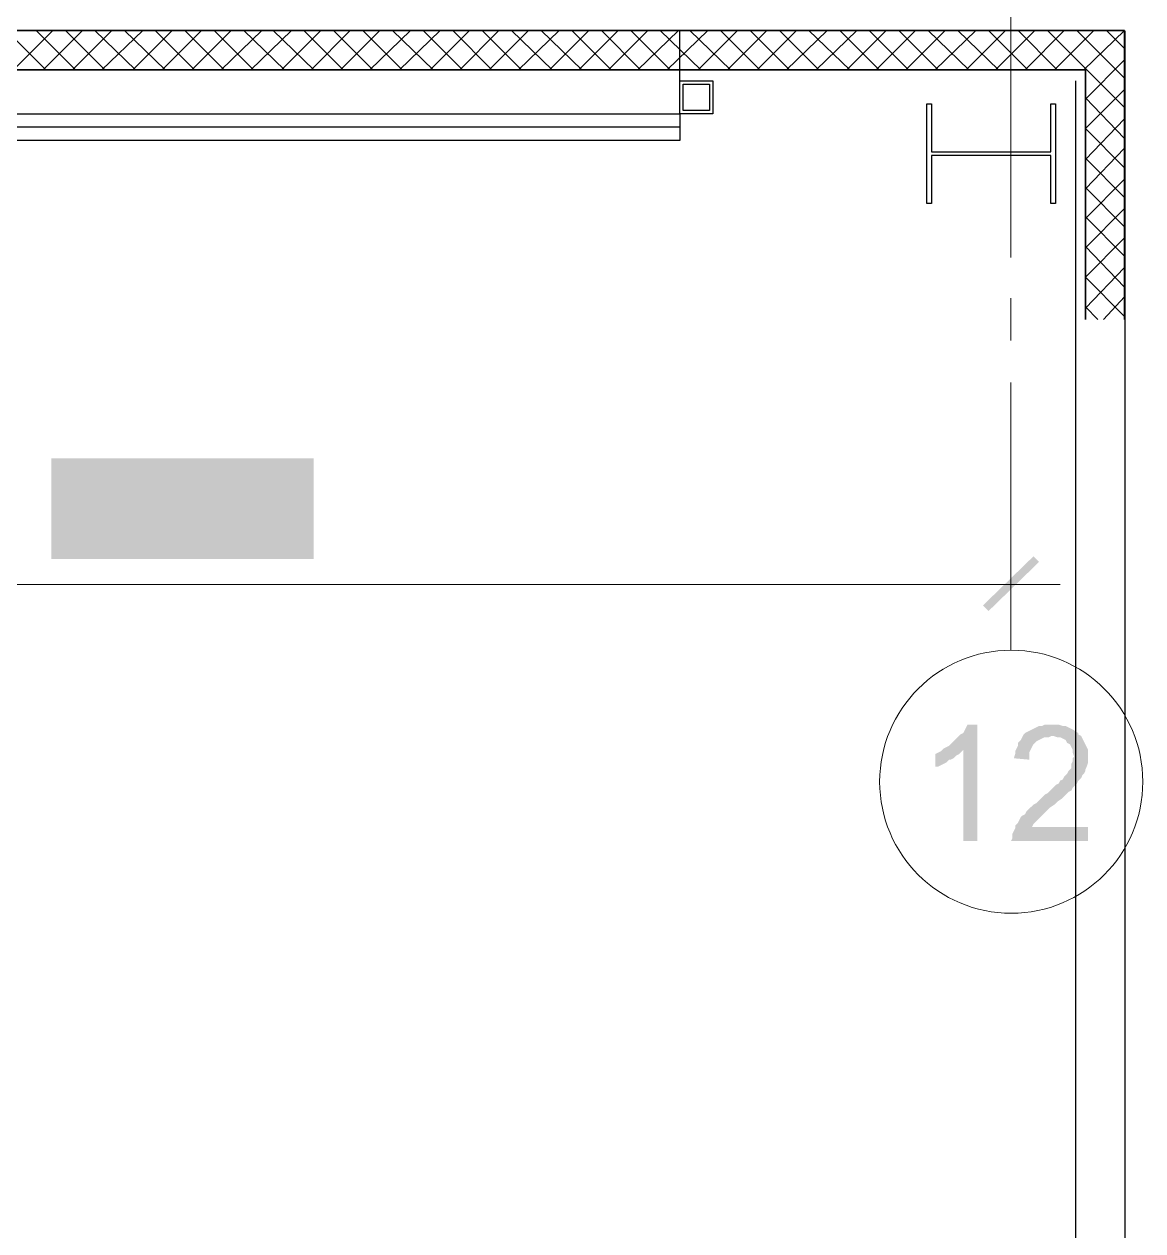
# Model space of a CAD drawing. Header units: millimetres. Extents: x -383313 to -161684, y -117025 to 99224.
# Drawn here: x -323493 to -320117, y -29204 to -25561 of the extents above; entities that cross this region are included whole.
import ezdxf

# ---------------------------------------------------------------- set-up
doc = ezdxf.new("R2010")
doc.units = ezdxf.units.MM
doc.header["$MEASUREMENT"] = 0
for name, color, linetype in [('001__КОНСТРУКТИВ__Двери', 13, 'Continuous'), ('001__КОНСТРУКТИВ__Колонны', 14, 'Continuous'), ('PDF_Geometry', 7, 'Continuous'), ('PDF_Solid Fills', 7, 'Continuous')]:
    doc.layers.add(name, color=color, linetype=linetype)
doc.layers.add('001__КОНСТРУКТИВ__Стены наружные', color=7, linetype='Continuous', lineweight=30)

# ---------------------------------------------------------------- blocks, each defined once
blk = doc.blocks.new('A$Cf5759c35')
at = {"layer": 'PDF_Solid Fills'}
for points in [[(35352.4, -8631.8), (35352.4, -8631.8), (35327, -8631.8), (35322.8, -8636), (35318.5, -8636), (35310.1, -8640.2), (35305.8, -8644.5), (35305.8, -8644.5), (35301.6, -8648.7), (35297.4, -8657.2), (35352.4, -8657.2), (35352.4, -8657.2), (35360.9, -8657.2), (35365.1, -8657.2), (35373.6, -8661.4), (35377.8, -8665.6), (35382, -8669.9), (35386.3, -8678.3), (35386.3, -8678.3), (35390.5, -8682.6), (35390.5, -8686.8), (35394.7, -8691), (35394.7, -8695.3), (35394.7, -8699.5), (35399, -8708), (35399, -8716.4), (35399, -8720.7), (35399, -8729.1), (35399, -8737.6), (35399, -8750.3), (35399, -8758.8), (35399, -8758.8), (35399, -8771.5), (35399, -8779.9), (35399, -8788.4), (35399, -8796.9), (35399, -8801.1), (35399, -8809.6), (35394.7, -8818), (35394.7, -8822.3), (35394.7, -8826.5), (35390.5, -8830.7), (35390.5, -8835), (35386.3, -8839.2), (35386.3, -8843.4), (35382, -8847.7), (35373.6, -8851.9), (35369.3, -8856.1), (35365.1, -8860.4), (35356.6, -8860.4), (35352.4, -8860.4), (35297.4, -8864.6), (35301.6, -8868.8), (35305.8, -8873.1), (35310.1, -8877.3), (35318.5, -8877.3), (35322.8, -8881.5), (35331.2, -8881.5), (35335.5, -8885.8), (35343.9, -8885.8), (35352.4, -8885.8), (35352.4, -8885.8), (35360.9, -8885.8), (35365.1, -8885.8), (35373.6, -8881.5), (35377.8, -8881.5), (35386.3, -8877.3), (35390.5, -8873.1), (35394.7, -8873.1), (35399, -8868.8), (35403.2, -8864.6), (35407.4, -8860.4), (35411.7, -8856.1), (35415.9, -8847.7), (35415.9, -8843.4), (35420.1, -8835), (35424.4, -8830.7), (35424.4, -8826.5), (35424.4, -8822.3), (35428.6, -8818), (35428.6, -8809.6), (35428.6, -8805.3), (35428.6, -8796.9), (35432.8, -8788.4), (35432.8, -8784.2), (35432.8, -8775.7), (35432.8, -8767.2), (35432.8, -8758.8), (35432.8, -8754.5), (35432.8, -8746.1), (35432.8, -8737.6), (35432.8, -8729.1), (35432.8, -8724.9), (35428.6, -8716.4), (35428.6, -8712.2), (35428.6, -8703.7), (35428.6, -8699.5), (35424.4, -8691), (35424.4, -8686.8), (35420.1, -8678.3), (35415.9, -8674.1), (35415.9, -8665.6), (35411.7, -8661.4), (35411.7, -8661.4), (35407.4, -8657.2), (35403.2, -8652.9), (35399, -8644.5), (35390.5, -8640.2), (35386.3, -8640.2), (35386.3, -8636), (35377.8, -8636), (35373.6, -8631.8), (35365.1, -8631.8), (35356.6, -8631.8)], [(35547.1, -8631.8), (35547.1, -8631.8), (35521.7, -8631.8), (35517.5, -8636), (35513.3, -8636), (35504.8, -8640.2), (35500.6, -8644.5), (35500.6, -8644.5), (35496.3, -8648.7), (35492.1, -8657.2), (35547.1, -8657.2), (35547.1, -8657.2), (35555.6, -8657.2), (35559.8, -8657.2), (35568.3, -8661.4), (35572.5, -8665.6), (35576.8, -8669.9), (35581, -8678.3), (35581, -8678.3), (35585.2, -8682.6), (35585.2, -8686.8), (35589.5, -8691), (35589.5, -8695.3), (35589.5, -8699.5), (35593.7, -8708), (35593.7, -8716.4), (35593.7, -8720.7), (35593.7, -8729.1), (35593.7, -8737.6), (35593.7, -8750.3), (35593.7, -8758.8), (35593.7, -8758.8), (35593.7, -8771.5), (35593.7, -8779.9), (35593.7, -8788.4), (35593.7, -8796.9), (35593.7, -8801.1), (35593.7, -8809.6), (35589.5, -8818), (35589.5, -8822.3), (35589.5, -8826.5), (35585.2, -8830.7), (35585.2, -8835), (35581, -8839.2), (35581, -8843.4), (35576.8, -8847.7), (35568.3, -8851.9), (35564.1, -8856.1), (35559.8, -8860.4), (35551.4, -8860.4), (35547.1, -8860.4), (35492.1, -8864.6), (35496.3, -8868.8), (35500.6, -8873.1), (35504.8, -8877.3), (35513.3, -8877.3), (35517.5, -8881.5), (35526, -8881.5), (35530.2, -8885.8), (35538.7, -8885.8), (35547.1, -8885.8), (35547.1, -8885.8), (35555.6, -8885.8), (35559.8, -8885.8), (35568.3, -8881.5), (35572.5, -8881.5), (35581, -8877.3), (35585.2, -8873.1), (35589.5, -8873.1), (35593.7, -8868.8), (35597.9, -8864.6), (35602.2, -8860.4), (35606.4, -8856.1), (35610.6, -8847.7), (35610.6, -8843.4), (35614.9, -8835), (35619.1, -8830.7), (35619.1, -8826.5), (35619.1, -8822.3), (35623.3, -8818), (35623.3, -8809.6), (35623.3, -8805.3), (35623.3, -8796.9), (35627.6, -8788.4), (35627.6, -8784.2), (35627.6, -8775.7), (35627.6, -8767.2), (35627.6, -8758.8), (35627.6, -8754.5), (35627.6, -8746.1), (35627.6, -8737.6), (35627.6, -8729.1), (35627.6, -8724.9), (35623.3, -8716.4), (35623.3, -8712.2), (35623.3, -8703.7), (35623.3, -8699.5), (35619.1, -8691), (35619.1, -8686.8), (35614.9, -8678.3), (35610.6, -8674.1), (35610.6, -8665.6), (35606.4, -8661.4), (35606.4, -8661.4), (35602.2, -8657.2), (35597.9, -8652.9), (35593.7, -8644.5), (35585.2, -8640.2), (35581, -8640.2), (35581, -8636), (35572.5, -8636), (35568.3, -8631.8), (35559.8, -8631.8), (35551.4, -8631.8)], [(35741.9, -8631.8), (35741.9, -8631.8), (35716.5, -8631.8), (35712.2, -8636), (35708, -8636), (35699.5, -8640.2), (35695.3, -8644.5), (35695.3, -8644.5), (35691.1, -8648.7), (35686.8, -8657.2), (35741.9, -8657.2), (35741.9, -8657.2), (35750.3, -8657.2), (35754.6, -8657.2), (35763, -8661.4), (35767.3, -8665.6), (35771.5, -8669.9), (35775.7, -8678.3), (35775.7, -8678.3), (35780, -8682.6), (35780, -8686.8), (35784.2, -8691), (35784.2, -8695.3), (35784.2, -8699.5), (35788.4, -8708), (35788.4, -8716.4), (35788.4, -8720.7), (35788.4, -8729.1), (35788.4, -8737.6), (35788.4, -8750.3), (35788.4, -8758.8), (35788.4, -8758.8), (35788.4, -8771.5), (35788.4, -8779.9), (35788.4, -8788.4), (35788.4, -8796.9), (35788.4, -8801.1), (35788.4, -8809.6), (35784.2, -8818), (35784.2, -8822.3), (35784.2, -8826.5), (35780, -8830.7), (35780, -8835), (35775.7, -8839.2), (35775.7, -8843.4), (35771.5, -8847.7), (35763, -8851.9), (35758.8, -8856.1), (35754.6, -8860.4), (35746.1, -8860.4), (35741.9, -8860.4), (35686.8, -8864.6), (35691.1, -8868.8), (35695.3, -8873.1), (35699.5, -8877.3), (35708, -8877.3), (35712.2, -8881.5), (35720.7, -8881.5), (35724.9, -8885.8), (35733.4, -8885.8), (35741.9, -8885.8), (35741.9, -8885.8), (35750.3, -8885.8), (35754.6, -8885.8), (35763, -8881.5), (35767.3, -8881.5), (35775.7, -8877.3), (35780, -8873.1), (35784.2, -8873.1), (35788.4, -8868.8), (35792.7, -8864.6), (35796.9, -8860.4), (35801.1, -8856.1), (35805.4, -8847.7), (35805.4, -8843.4), (35809.6, -8835), (35813.8, -8830.7), (35813.8, -8826.5), (35813.8, -8822.3), (35818.1, -8818), (35818.1, -8809.6), (35818.1, -8805.3), (35818.1, -8796.9), (35822.3, -8788.4), (35822.3, -8784.2), (35822.3, -8775.7), (35822.3, -8767.2), (35822.3, -8758.8), (35822.3, -8754.5), (35822.3, -8746.1), (35822.3, -8737.6), (35822.3, -8729.1), (35822.3, -8724.9), (35818.1, -8716.4), (35818.1, -8712.2), (35818.1, -8703.7), (35818.1, -8699.5), (35813.8, -8691), (35813.8, -8686.8), (35809.6, -8678.3), (35805.4, -8674.1), (35805.4, -8665.6), (35801.1, -8661.4), (35801.1, -8661.4), (35796.9, -8657.2), (35792.7, -8652.9), (35788.4, -8644.5), (35780, -8640.2), (35775.7, -8640.2), (35775.7, -8636), (35767.3, -8636), (35763, -8631.8), (35754.6, -8631.8), (35746.1, -8631.8)], [(35229.6, -8636), (35102.6, -8636), (35081.5, -8763), (35111.1, -8767.2), (35111.1, -8763), (35115.3, -8758.8), (35123.8, -8754.5), (35128, -8750.3), (35128, -8750.3), (35132.3, -8746.1), (35140.7, -8746.1), (35149.2, -8741.8), (35153.4, -8741.8), (35216.9, -8737.6), (35216.9, -8737.6), (35212.7, -8733.4), (35115.3, -8733.4), (35128, -8665.6), (35229.6, -8665.6)], [(35297.4, -8657.2), (35293.1, -8661.4), (35288.9, -8665.6), (35284.7, -8674.1), (35280.4, -8678.3), (35280.4, -8686.8), (35276.2, -8686.8), (35276.2, -8695.3), (35276.2, -8699.5), (35272, -8708), (35272, -8712.2), (35272, -8720.7), (35272, -8724.9), (35272, -8733.4), (35272, -8741.8), (35267.7, -8750.3), (35267.7, -8758.8), (35267.7, -8763), (35267.7, -8771.5), (35272, -8779.9), (35272, -8788.4), (35272, -8796.9), (35272, -8805.3), (35272, -8809.6), (35276.2, -8818), (35276.2, -8822.3), (35280.4, -8830.7), (35280.4, -8835), (35284.7, -8839.2), (35284.7, -8847.7), (35288.9, -8851.9), (35293.1, -8856.1), (35293.1, -8860.4), (35297.4, -8864.6), (35352.4, -8860.4), (35348.2, -8860.4), (35343.9, -8860.4), (35335.5, -8856.1), (35331.2, -8856.1), (35327, -8851.9), (35318.5, -8847.7), (35314.3, -8839.2), (35314.3, -8839.2), (35314.3, -8835), (35310.1, -8830.7), (35310.1, -8826.5), (35305.8, -8822.3), (35305.8, -8813.8), (35305.8, -8809.6), (35301.6, -8801.1), (35301.6, -8792.6), (35301.6, -8784.2), (35301.6, -8775.7), (35301.6, -8767.2), (35301.6, -8758.8), (35301.6, -8750.3), (35301.6, -8741.8), (35301.6, -8733.4), (35301.6, -8724.9), (35301.6, -8716.4), (35305.8, -8712.2), (35305.8, -8703.7), (35305.8, -8699.5), (35310.1, -8691), (35310.1, -8686.8), (35314.3, -8682.6), (35314.3, -8678.3), (35318.5, -8674.1), (35322.8, -8669.9), (35327, -8665.6), (35331.2, -8661.4), (35335.5, -8657.2), (35343.9, -8657.2), (35352.4, -8657.2)], [(35492.1, -8657.2), (35487.9, -8661.4), (35483.6, -8665.6), (35479.4, -8674.1), (35475.2, -8678.3), (35475.2, -8686.8), (35470.9, -8686.8), (35470.9, -8695.3), (35470.9, -8699.5), (35466.7, -8708), (35466.7, -8712.2), (35466.7, -8720.7), (35466.7, -8724.9), (35466.7, -8733.4), (35466.7, -8741.8), (35462.5, -8750.3), (35462.5, -8758.8), (35462.5, -8763), (35462.5, -8771.5), (35466.7, -8779.9), (35466.7, -8788.4), (35466.7, -8796.9), (35466.7, -8805.3), (35466.7, -8809.6), (35470.9, -8818), (35470.9, -8822.3), (35475.2, -8830.7), (35475.2, -8835), (35479.4, -8839.2), (35479.4, -8847.7), (35483.6, -8851.9), (35487.9, -8856.1), (35487.9, -8860.4), (35492.1, -8864.6), (35547.1, -8860.4), (35542.9, -8860.4), (35538.7, -8860.4), (35530.2, -8856.1), (35526, -8856.1), (35521.7, -8851.9), (35513.3, -8847.7), (35509, -8839.2), (35509, -8839.2), (35509, -8835), (35504.8, -8830.7), (35504.8, -8826.5), (35500.6, -8822.3), (35500.6, -8813.8), (35500.6, -8809.6), (35496.3, -8801.1), (35496.3, -8792.6), (35496.3, -8784.2), (35496.3, -8775.7), (35496.3, -8767.2), (35496.3, -8758.8), (35496.3, -8750.3), (35496.3, -8741.8), (35496.3, -8733.4), (35496.3, -8724.9), (35496.3, -8716.4), (35500.6, -8712.2), (35500.6, -8703.7), (35500.6, -8699.5), (35504.8, -8691), (35504.8, -8686.8), (35509, -8682.6), (35509, -8678.3), (35513.3, -8674.1), (35517.5, -8669.9), (35521.7, -8665.6), (35526, -8661.4), (35530.2, -8657.2), (35538.7, -8657.2), (35547.1, -8657.2)], [(35686.8, -8657.2), (35682.6, -8661.4), (35678.4, -8665.6), (35674.1, -8674.1), (35669.9, -8678.3), (35669.9, -8686.8), (35665.7, -8686.8), (35665.7, -8695.3), (35665.7, -8699.5), (35661.4, -8708), (35661.4, -8712.2), (35661.4, -8720.7), (35661.4, -8724.9), (35661.4, -8733.4), (35661.4, -8741.8), (35657.2, -8750.3), (35657.2, -8758.8), (35657.2, -8763), (35657.2, -8771.5), (35661.4, -8779.9), (35661.4, -8788.4), (35661.4, -8796.9), (35661.4, -8805.3), (35661.4, -8809.6), (35665.7, -8818), (35665.7, -8822.3), (35669.9, -8830.7), (35669.9, -8835), (35674.1, -8839.2), (35674.1, -8847.7), (35678.4, -8851.9), (35682.6, -8856.1), (35682.6, -8860.4), (35686.8, -8864.6), (35741.9, -8860.4), (35737.6, -8860.4), (35733.4, -8860.4), (35724.9, -8856.1), (35720.7, -8856.1), (35716.5, -8851.9), (35708, -8847.7), (35703.8, -8839.2), (35703.8, -8839.2), (35703.8, -8835), (35699.5, -8830.7), (35699.5, -8826.5), (35695.3, -8822.3), (35695.3, -8813.8), (35695.3, -8809.6), (35691.1, -8801.1), (35691.1, -8792.6), (35691.1, -8784.2), (35691.1, -8775.7), (35691.1, -8767.2), (35691.1, -8758.8), (35691.1, -8750.3), (35691.1, -8741.8), (35691.1, -8733.4), (35691.1, -8724.9), (35691.1, -8716.4), (35695.3, -8712.2), (35695.3, -8703.7), (35695.3, -8699.5), (35699.5, -8691), (35699.5, -8686.8), (35703.8, -8682.6), (35703.8, -8678.3), (35708, -8674.1), (35712.2, -8669.9), (35716.5, -8665.6), (35720.7, -8661.4), (35724.9, -8657.2), (35733.4, -8657.2), (35741.9, -8657.2)], [(35161.9, -8716.4), (35161.9, -8716.4), (35149.2, -8716.4), (35140.7, -8720.7), (35132.3, -8720.7), (35128, -8724.9), (35123.8, -8729.1), (35115.3, -8733.4), (35212.7, -8733.4), (35208.5, -8729.1), (35200, -8724.9), (35195.8, -8720.7), (35191.5, -8720.7), (35183.1, -8716.4), (35178.8, -8716.4), (35170.4, -8716.4)], [(35216.9, -8737.6), (35153.4, -8741.8), (35161.9, -8741.8), (35170.4, -8746.1), (35178.8, -8746.1), (35183.1, -8750.3), (35187.3, -8754.5), (35191.5, -8758.8), (35195.8, -8763), (35200, -8767.2), (35204.2, -8771.5), (35204.2, -8779.9), (35208.5, -8784.2), (35208.5, -8792.6), (35208.5, -8801.1), (35208.5, -8801.1), (35208.5, -8805.3), (35208.5, -8813.8), (35204.2, -8822.3), (35204.2, -8826.5), (35200, -8835), (35195.8, -8839.2), (35191.5, -8843.4), (35191.5, -8843.4), (35187.3, -8851.9), (35178.8, -8851.9), (35174.6, -8856.1), (35170.4, -8860.4), (35161.9, -8860.4), (35153.4, -8860.4), (35216.9, -8860.4), (35221.2, -8856.1), (35221.2, -8856.1), (35225.4, -8847.7), (35229.6, -8843.4), (35233.9, -8839.2), (35233.9, -8830.7), (35238.1, -8826.5), (35238.1, -8818), (35238.1, -8809.6), (35242.3, -8805.3), (35242.3, -8796.9), (35242.3, -8792.6), (35238.1, -8788.4), (35238.1, -8779.9), (35238.1, -8771.5), (35233.9, -8767.2), (35233.9, -8758.8), (35229.6, -8754.5), (35225.4, -8750.3), (35221.2, -8741.8)], [(35106.9, -8813.8), (35073, -8818), (35077.2, -8818), (35077.2, -8835), (35081.5, -8839.2), (35081.5, -8847.7), (35085.7, -8851.9), (35089.9, -8856.1), (35094.2, -8860.4), (35098.4, -8864.6), (35102.6, -8868.8), (35106.9, -8873.1), (35115.3, -8877.3), (35119.6, -8881.5), (35128, -8881.5), (35132.3, -8881.5), (35140.7, -8885.8), (35149.2, -8885.8), (35153.4, -8885.8), (35157.7, -8885.8), (35161.9, -8885.8), (35170.4, -8885.8), (35178.8, -8881.5), (35183.1, -8881.5), (35191.5, -8877.3), (35195.8, -8877.3), (35200, -8873.1), (35208.5, -8868.8), (35212.7, -8864.6), (35216.9, -8860.4), (35153.4, -8860.4), (35153.4, -8860.4), (35149.2, -8860.4), (35140.7, -8860.4), (35136.5, -8856.1), (35128, -8851.9), (35123.8, -8847.7), (35119.6, -8843.4), (35115.3, -8839.2), (35115.3, -8835), (35111.1, -8826.5), (35106.9, -8822.3)], [(37845.8, -9410.7), (37816.2, -9410.7), (37812, -9419.2), (37807.7, -9427.6), (37803.5, -9436.1), (37795, -9440.3), (37786.6, -9448.8), (37778.1, -9457.3), (37773.9, -9461.5), (37765.4, -9470), (37761.2, -9474.2), (37752.7, -9478.4), (37744.2, -9482.7), (37803.5, -9486.9), (37803.5, -9762.1), (37845.8, -9762.1)], [(38070.2, -9410.7), (38049, -9410.7), (38040.6, -9414.9), (38032.1, -9414.9), (38023.6, -9419.2), (38015.2, -9423.4), (38006.7, -9427.6), (37998.2, -9431.9), (37989.8, -9436.1), (37985.5, -9440.3), (37981.3, -9448.8), (37977.1, -9457.3), (37968.6, -9465.7), (37968.6, -9474.2), (37964.4, -9482.7), (37960.1, -9491.1), (37960.1, -9499.6), (37955.9, -9512.3), (38002.5, -9516.5), (38002.5, -9508.1), (38002.5, -9495.4), (38006.7, -9486.9), (38010.9, -9478.4), (38015.2, -9470), (38019.4, -9465.7), (38023.6, -9461.5), (38032.1, -9457.3), (38040.6, -9453), (38049, -9448.8), (38061.7, -9448.8), (38070.2, -9444.6), (38159.1, -9444.6), (38150.6, -9440.3), (38150.6, -9436.1), (38142.2, -9431.9), (38137.9, -9427.6), (38129.5, -9423.4), (38121, -9419.2), (38112.5, -9414.9), (38104.1, -9414.9), (38091.4, -9410.7), (38082.9, -9410.7)], [(38159.1, -9444.6), (38070.2, -9444.6), (38074.4, -9444.6), (38087.1, -9448.8), (38095.6, -9448.8), (38104.1, -9453), (38112.5, -9457.3), (38116.8, -9465.7), (38116.8, -9465.7), (38125.2, -9470), (38129.5, -9478.4), (38133.7, -9486.9), (38133.7, -9495.4), (38137.9, -9508.1), (38133.7, -9512.3), (38133.7, -9520.8), (38129.5, -9529.2), (38129.5, -9541.9), (38121, -9550.4), (38116.8, -9558.9), (38112.5, -9563.1), (38108.3, -9567.3), (38104.1, -9575.8), (38095.6, -9580), (38091.4, -9588.5), (38082.9, -9592.7), (38074.4, -9601.2), (38066, -9609.7), (38057.5, -9618.1), (38049, -9622.4), (38040.6, -9630.8), (38032.1, -9639.3), (38023.6, -9647.8), (38015.2, -9652), (38006.7, -9660.5), (37998.2, -9668.9), (37994, -9673.2), (37989.8, -9681.6), (37981.3, -9685.9), (37977.1, -9690.1), (37972.8, -9698.6), (37968.6, -9707), (37960.1, -9715.5), (37960.1, -9724), (37955.9, -9732.4), (37955.9, -9732.4), (37951.7, -9740.9), (37951.7, -9753.6), (37947.4, -9762.1), (38180.3, -9762.1), (38180.3, -9719.7), (38010.9, -9719.7), (38010.9, -9719.7), (38015.2, -9711.3), (38019.4, -9707), (38027.9, -9698.6), (38032.1, -9694.3), (38036.3, -9690.1), (38040.6, -9685.9), (38049, -9677.4), (38057.5, -9668.9), (38066, -9660.5), (38078.7, -9652), (38078.7, -9652), (38087.1, -9643.5), (38099.8, -9635.1), (38108.3, -9626.6), (38112.5, -9622.4), (38121, -9613.9), (38129.5, -9609.7), (38133.7, -9601.2), (38137.9, -9597), (38142.2, -9592.7), (38146.4, -9588.5), (38150.6, -9580), (38159.1, -9571.6), (38163.3, -9563.1), (38167.6, -9558.9), (38171.8, -9550.4), (38171.8, -9546.2), (38176, -9537.7), (38180.3, -9525), (38180.3, -9516.5), (38180.3, -9508.1), (38180.3, -9508.1), (38180.3, -9495.4), (38180.3, -9486.9), (38176, -9478.4), (38171.8, -9470), (38167.6, -9461.5), (38163.3, -9453)], [(37744.2, -9482.7), (37735.8, -9491.1), (37727.3, -9495.4), (37718.8, -9499.6), (37718.8, -9541.9), (37718.8, -9537.7), (37727.3, -9537.7), (37735.8, -9533.5), (37744.2, -9529.2), (37752.7, -9525), (37761.2, -9516.5), (37765.4, -9516.5), (37773.9, -9512.3), (37782.3, -9503.8), (37790.8, -9499.6), (37795, -9495.4), (37803.5, -9486.9)]]:
    blk.add_hatch(color=8, dxfattribs=at).paths.add_polyline_path(points)
at = {"layer": 'PDF_Geometry', "color": 8, "lineweight": 35}
for points in [[(-2582.3, 2887.1), (-2209.8, 3526.4), (17627.4, -7315.2), (38290.3, -7315.2), (38290.3, -8187.3)], [(-2480.7, 2827.9), (-2167.5, 3365.5), (17597.8, -7433.7), (38171.8, -7433.7), (38171.8, -8187.3)]]:
    blk.add_lwpolyline(points, dxfattribs=at)
at = {"layer": 'PDF_Geometry', "color": 8, "lineweight": 13}
for points in [[(37947.4, -7251.7), (37947.4, -8001)], [(37947.4, -8123.8), (37947.4, -8250.8)], [(37947.4, -8377.8), (37947.4, -9186.3)], [(32799.7, -8987.4), (38095.6, -8987.4)]]:
    blk.add_lwpolyline(points, dxfattribs=at)
at = {"layer": 'PDF_Geometry', "color": 8, "lineweight": 9}
for points in [[(35034.9, -7433.7), (34916.4, -7315.2)], [(34937.5, -7433.7), (35056.1, -7315.2)], [(35123.8, -7433.7), (35005.3, -7315.2)], [(35026.4, -7433.7), (35145, -7315.2)], [(35212.7, -7433.7), (35094.2, -7315.2)], [(35115.3, -7433.7), (35233.9, -7315.2)], [(35305.8, -7433.7), (35183.1, -7315.2)], [(35204.2, -7433.7), (35327, -7315.2)], [(35394.7, -7433.7), (35272, -7315.2)], [(35297.4, -7433.7), (35415.9, -7315.2)], [(35483.6, -7433.7), (35365.1, -7315.2)], [(35386.3, -7433.7), (35504.8, -7315.2)], [(35572.5, -7433.7), (35454, -7315.2)], [(35475.2, -7433.7), (35593.7, -7315.2)], [(35661.4, -7433.7), (35542.9, -7315.2)], [(35564.1, -7433.7), (35686.8, -7315.2)], [(35754.6, -7433.7), (35631.8, -7315.2)], [(35653, -7433.7), (35775.7, -7315.2)], [(35843.5, -7433.7), (35720.7, -7315.2)], [(35746.1, -7433.7), (35864.6, -7315.2)], [(35932.4, -7433.7), (35813.8, -7315.2)], [(35835, -7433.7), (35953.5, -7315.2)], [(36021.3, -7433.7), (35902.7, -7315.2)], [(35923.9, -7433.7), (36042.4, -7315.2)], [(36110.2, -7433.7), (35991.6, -7315.2)], [(36012.8, -7433.7), (36135.6, -7315.2)], [(36203.3, -7433.7), (36080.5, -7315.2)], [(36101.7, -7433.7), (36224.5, -7315.2)], [(36292.2, -7433.7), (36173.7, -7315.2)], [(36194.8, -7433.7), (36313.4, -7315.2)], [(36381.1, -7433.7), (36262.6, -7315.2)], [(36283.7, -7433.7), (36402.3, -7315.2)], [(36470, -7433.7), (36351.5, -7315.2)], [(36372.6, -7433.7), (36491.2, -7315.2)], [(36563.1, -7433.7), (36440.4, -7315.2)], [(36461.5, -7433.7), (36584.3, -7315.2)], [(36652, -7433.7), (36529.3, -7315.2)], [(36554.7, -7433.7), (36673.2, -7315.2)], [(36740.9, -7433.7), (36622.4, -7315.2)], [(36643.6, -7433.7), (36762.1, -7315.2)], [(36829.8, -7433.7), (36711.3, -7315.2)], [(36732.5, -7433.7), (36851, -7315.2)], [(36918.7, -7433.7), (36800.2, -7315.2)], [(36821.4, -7433.7), (36944.1, -7315.2)], [(37011.9, -7433.7), (36889.1, -7315.2)], [(36910.3, -7433.7), (37033, -7315.2)], [(37100.8, -7433.7), (36978, -7315.2)], [(37003.4, -7433.7), (37121.9, -7315.2)], [(37189.7, -7433.7), (37071.1, -7315.2)], [(37092.3, -7433.7), (37210.8, -7315.2)], [(37278.6, -7433.7), (37160, -7315.2)], [(37181.2, -7433.7), (37299.7, -7315.2)], [(37367.5, -7433.7), (37248.9, -7315.2)], [(37270.1, -7433.7), (37392.9, -7315.2)], [(37460.6, -7433.7), (37337.8, -7315.2)], [(37359, -7433.7), (37481.8, -7315.2)], [(37549.5, -7433.7), (37431, -7315.2)], [(37452.1, -7433.7), (37570.7, -7315.2)], [(37638.4, -7433.7), (37519.9, -7315.2)], [(37541, -7433.7), (37659.6, -7315.2)], [(37727.3, -7433.7), (37608.8, -7315.2)], [(37629.9, -7433.7), (37748.5, -7315.2)], [(37820.4, -7433.7), (37697.7, -7315.2)], [(37718.8, -7433.7), (37841.6, -7315.2)], [(37909.3, -7433.7), (37786.6, -7315.2)], [(37812, -7433.7), (37930.5, -7315.2)], [(37998.2, -7433.7), (37879.7, -7315.2)], [(37900.9, -7433.7), (38019.4, -7315.2)], [(38087.1, -7433.7), (37968.6, -7315.2)], [(37989.8, -7433.7), (38108.3, -7315.2)], [(38290.3, -7548), (38057.5, -7315.2)], [(38078.7, -7433.7), (38197.2, -7315.2)], [(38290.3, -7459.1), (38146.4, -7315.2)], [(38167.6, -7433.7), (38290.3, -7315.2)], [(38290.3, -7370.2), (38235.3, -7315.2)], [(38171.8, -7522.6), (38290.3, -7404.1)], [(38290.3, -7730.1), (38171.8, -7611.5), (38290.3, -7493)], [(38290.3, -7641.2), (38171.8, -7518.4)], [(38171.8, -7704.7), (38290.3, -7581.9)], [(38171.8, -7793.6), (38290.3, -7670.8)], [(38290.3, -7819), (38171.8, -7700.4)], [(38171.8, -7882.5), (38290.3, -7763.9)], [(38290.3, -7907.9), (38171.8, -7789.3)], [(38171.8, -7971.4), (38290.3, -7852.8)], [(38290.3, -7996.8), (38171.8, -7878.2)], [(38290.3, -8178.8), (38171.8, -8060.3), (38290.3, -7941.7)], [(38290.3, -8089.9), (38171.8, -7967.1)], [(38171.8, -8153.4), (38290.3, -8030.6)], [(38226.8, -8187.3), (38290.3, -8119.5)], [(38209.9, -8187.3), (38171.8, -8149.2)]]:
    blk.add_lwpolyline(points, dxfattribs=at)
at = {"layer": 'PDF_Geometry', "color": 8, "lineweight": 13}
blk.add_circle((37948.2, -9583.1), 397.1, dxfattribs=at)
at = {"layer": 'PDF_Solid Fills', "color": 8, "lineweight": 13}
for points in [[(35051.8, -8606.4), (35051.8, -8911.2), (35843.5, -8606.4)], [(35051.8, -8911.2), (35843.5, -8606.4), (35843.5, -8911.2)], [(37862.8, -9050.9), (37879.7, -9067.8), (38015.2, -8902.7)], [(37879.7, -9067.8), (38015.2, -8902.7), (38032.1, -8919.6)]]:
    blk.add_solid(points, dxfattribs=at)

msp = doc.modelspace()

# ---------------------------------------------------------------- linework, layer by layer
at = {"layer": '001__КОНСТРУКТИВ__Двери', "lineweight": 0, "ltscale": 100}
msp.add_line((-324514.05882, -25832.0977), (-321514.05882, -25832.0977), dxfattribs=at)
at = {"layer": '001__КОНСТРУКТИВ__Двери', "ltscale": 100}
msp.add_line((-321514.05882, -25872.0977), (-324514.05882, -25872.0977), dxfattribs=at)
msp.add_lwpolyline([(-324514.05882, -25912.0977), (-324514.05882, -25832.0977), (-321514.05882, -25832.0977), (-321514.05882, -25912.0977)], close=True, dxfattribs=at)
at = {"layer": '001__КОНСТРУКТИВ__Колонны', "linetype": 'Continuous', "lineweight": 30}
for p, q in [((-320768.08382, -26102.0977), (-320768.08382, -25802.0977)), ((-320768.08382, -25802.0977), (-320754.08382, -25802.0977)), ((-320754.08382, -25802.0977), (-320754.08382, -25946.7977)), ((-320394.08382, -25946.7977), (-320394.08382, -25802.0977)), ((-320394.08382, -25802.0977), (-320380.08382, -25802.0977)), ((-320380.08382, -25802.0977), (-320380.08382, -26102.0977)), ((-320754.08382, -25946.7977), (-320394.08382, -25946.7977)), ((-320394.08382, -25957.3977), (-320754.08382, -25957.3977)), ((-320754.08382, -25957.3977), (-320754.08382, -26102.0977)), ((-320394.08382, -26102.0977), (-320394.08382, -25957.3977)), ((-320754.08382, -26102.0977), (-320768.08382, -26102.0977)), ((-320380.08382, -26102.0977), (-320394.08382, -26102.0977))]:
    msp.add_line(p, q, dxfattribs=at)
for points in [[(-321514.05882, -25832.0977), (-321514.05882, -25732.0977), (-321414.05882, -25732.0977), (-321414.05882, -25832.0977)], [(-321504.05882, -25822.0977), (-321504.05882, -25742.0977), (-321424.05882, -25742.0977), (-321424.05882, -25822.0977)]]:
    msp.add_lwpolyline(points, close=True, dxfattribs=at)
at = {"layer": '001__КОНСТРУКТИВ__Стены наружные', "color": 7, "linetype": 'Continuous'}
msp.add_line((-321514.05882, -25732.0977), (-321514.05882, -25582.0977), dxfattribs=at)
at = {"layer": '001__КОНСТРУКТИВ__Стены наружные', "color": 7, "linetype": 'Continuous', "flags": 128}
for points in [[(-320170.05882, -62322.0977), (-320170.05882, -25582.0977)], [(-320320.05882, -25732.0977), (-320320.05882, -62172.0977)]]:
    msp.add_lwpolyline(points, dxfattribs=at)

# ---------------------------------------------------------------- block references
at = {"ltscale": 100}
msp.add_blockref('A$Cf5759c35', (-358461.97282, -18264.93104), dxfattribs=at)

doc.saveas('drawing.dxf')
